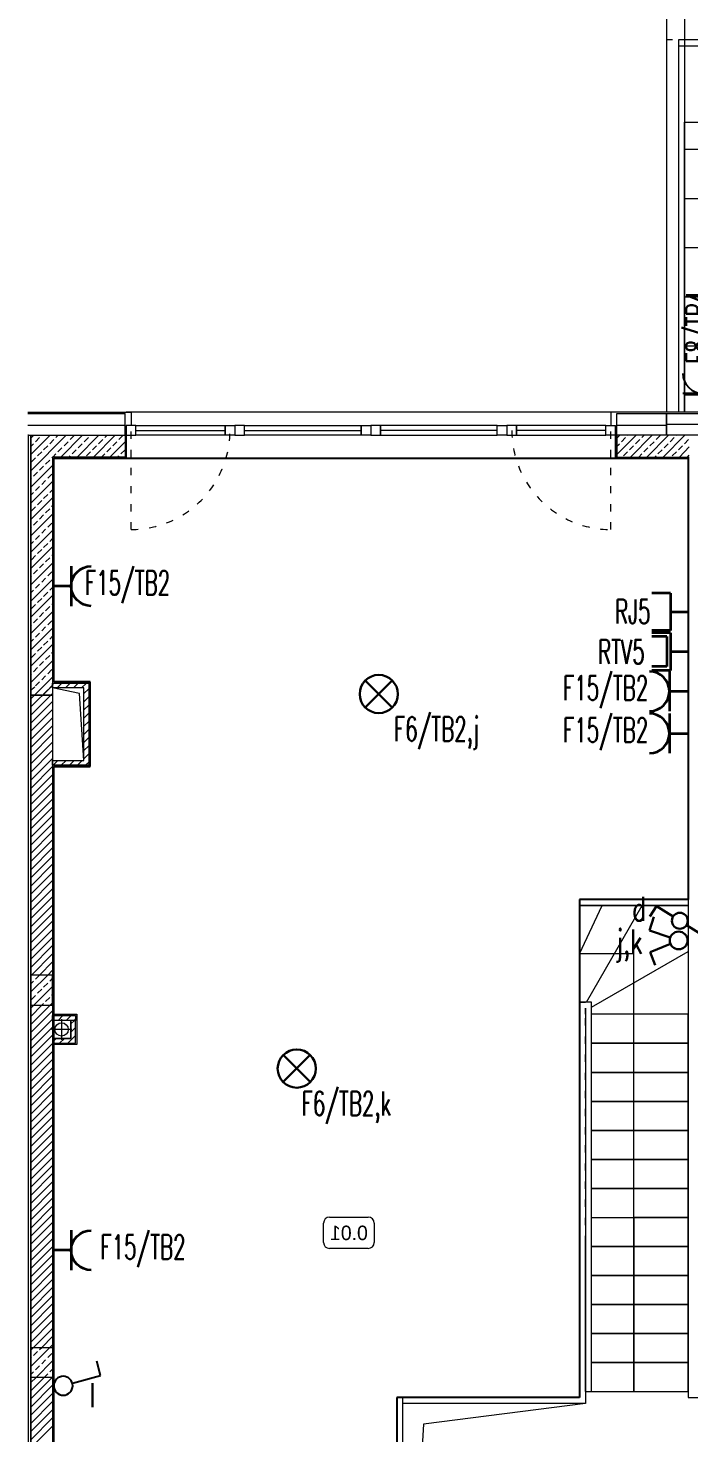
# Model space of a CAD drawing. Header units: millimetres. Extents: x 1780 to 154263, y -7240 to 17216.
# Drawn here: x 71889 to 72436, y 3462 to 4624 of the extents above; entities that cross this region are included whole.
import ezdxf
from ezdxf.enums import TextEntityAlignment as Align

# ---------------------------------------------------------------- set-up
doc = ezdxf.new("R2010")
doc.units = ezdxf.units.MM
doc.linetypes.add('ACAD_ISO03W100', pattern=[30, 12, -18])
for name, color, linetype, lineweight in [('2d_SX_gruba przekroje', 90, 'Continuous', 20), ('2d_SX_instalacje szkic - kanalizacja sanitarna', 44, 'Continuous', 5), ('2d_SX_oznaczenia', 40, 'Continuous', 0), ('2d_SX_przebicia', 96, 'Continuous', 13), ('2d_SX_stolarka okienna', 5, 'Continuous', 5), ('2d_SX_szraf', 251, 'Continuous', 0), ('2d_SX_warstwy', 181, 'Continuous', 9), ('2d_SX_widok', 10, 'Continuous', 9)]:
    doc.layers.add(name, color=color, linetype=linetype, lineweight=lineweight)
doc.layers.add('2d_SX_powierzchnia', color=251, linetype='Continuous', plot=False)
doc.layers.add('2d_SX_PZT_50% pow biol czynna', color=7, linetype='Continuous', lineweight=9, true_color=0x328217)
doc.layers.add('2d_SX_rewizja 18 września', color=210, linetype='Continuous')
doc.layers.add('60 instalacje elektryka', color=10, linetype='Continuous')
doc.styles.add('OPIS', font='simplex.shx', dxfattribs={"width": 0.7, "height": 4})
doc.styles.add('superhelix light', font='')
doc.styles.get('superhelix light').set_extended_font_data('Bahnschrift Light')
doc.linetypes.add('ZIGZAG', pattern='A,0.00254,-5.08,[131,ltypeshp.shx,S=5.08,R=0,X=-5.08,Y=0],-10.16,[131,ltypeshp.shx,S=5.08,R=180,X=5.08,Y=0],-5.08', length=20.32254)

# ---------------------------------------------------------------- blocks, each defined once
blk = doc.blocks.new('PDKLD 1 A')
at = {"layer": '2d_SX_gruba przekroje', "color": 8}
for p, q in [((77121.5, -13486), (77143, -13486)), ((77143, -13486), (77203, -13486)), ((77203, -13486), (77207, -13486)), ((77207, -13486), (77207, -13497)), ((77608, -13486), (77604, -13486)), ((77604, -13486), (77604, -13497)), ((77691, -13486), (77608, -13486)), ((77207, -13497), (77203, -13497)), ((77203, -13497), (77203, -13524)), ((77604, -13497), (77608, -13497)), ((77608, -13497), (77608, -13524)), ((77206.1, -13524), (77143, -13524)), ((77143, -13524), (77143, -13709)), ((77203, -13524), (77206.1, -13524)), ((77608, -13524), (77668, -13524)), ((77668, -13524), (77668, -14277)), ((77173, -13709), (77143, -13709)), ((77173, -13709), (77143, -13709)), ((77143, -13709), (77173, -13709)), ((77173, -13779), (77173, -13709)), ((77173, -13773), (77173, -13709)), ((77173, -13709), (77173, -13779)), ((77173, -13779), (77143, -13779)), ((77173, -13779), (77143, -13779)), ((77143, -13779), (77143, -13984)), ((77143, -13984), (77162, -13984)), ((77162, -13984), (77162, -13990)), ((77162, -13990), (77162, -14009)), ((77162, -14003), (77162, -14009)), ((77162, -14009), (77143, -14009)), ((77143, -14009), (77143, -14239)), ((77162, -14009), (77143, -14009)), ((77143, -14239), (77143, -14239)), ((77143, -14239), (77143, -14282)), ((77668, -14277), (77668, -14301)), ((77143, -14282), (77143, -14282)), ((77143, -14282), (77143, -14688)), ((77668, -14301), (77706, -14301))]:
    blk.add_line(p, q, dxfattribs=at)
at = {"layer": '2d_SX_instalacje szkic - kanalizacja sanitarna', "color": 8}
for p, q in [((77149.5, -13988), (77149.5, -14005)), ((77158, -13996.5), (77141, -13996.5))]:
    blk.add_line(p, q, dxfattribs=at)
blk.add_circle((77149.5, -13996.5), 5.5, dxfattribs=at)
at = {"layer": '2d_SX_oznaczenia', "color": 8, "ltscale": 0.5}
for p, q in [((77578, -13934), (77596.9, -13894)), ((77623, -13934), (77578, -13934)), ((77623, -14296), (77623, -13934)), ((77623, -14152), (77623, -14296))]:
    blk.add_line(p, q, dxfattribs=at)
at = {"layer": '2d_SX_oznaczenia', "color": 8}
for p, q in [((77371.3, -14151.7), (77403.3, -14151.7)), ((77366.3, -14172.7), (77366.3, -14156.7)), ((77408.3, -14156.7), (77408.3, -14172.7)), ((77403.3, -14177.7), (77371.3, -14177.7))]:
    blk.add_line(p, q, dxfattribs=at)
for centre, start, end in [((77371.3, -14156.7), 90, 180), ((77403.3, -14156.7), 0, 90), ((77371.3, -14172.7), 180, 270), ((77403.3, -14172.7), 270, 0)]:
    blk.add_arc(centre, 5, start, end, dxfattribs=at)
at = {"layer": '2d_SX_powierzchnia', "color": 8}
for p, q in [((77143, -13709), (77143, -13524)), ((77143, -13524), (77668, -13524)), ((77668, -13524), (77668, -13889)), ((77173, -13709), (77143, -13709)), ((77173, -13779), (77173, -13709)), ((77143, -14282), (77143, -13779)), ((77143, -13779), (77173, -13779)), ((77668, -13889), (77578, -13889)), ((77578, -13889), (77578, -14301)), ((77143, -14688), (77143, -14282)), ((77143, -14282), (77143, -14282)), ((77578, -14301), (77427, -14301)), ((77427, -14301), (77427, -14688))]:
    blk.add_line(p, q, dxfattribs=at)
at = {"layer": '2d_SX_przebicia', "color": 8}
for p, q in [((77164.3, -13718.6), (77142, -13714)), ((77168, -13714), (77142, -13714)), ((77142, -13714), (77142, -13774)), ((77168, -13774), (77164.3, -13718.6)), ((77168, -13774), (77168, -13714)), ((77142, -13774), (77168, -13774)), ((77157, -13989), (77142, -13989)), ((77142, -13989), (77142, -14004)), ((77157, -14004), (77157, -13989)), ((77142, -14004), (77157, -14004))]:
    blk.add_line(p, q, dxfattribs=at)
at = {"layer": '2d_SX_PZT_50% pow biol czynna', "color": 8}
for p, q in [((77665, -12895), (77665, -13246)), ((77665, -13246), (78435, -13246))]:
    blk.add_line(p, q, dxfattribs=at)
at = {"layer": '2d_SX_stolarka okienna', "color": 8, "linetype": 'ACAD_ISO03W100', "ltscale": 0.5}
for p, q in [((77207, -13583), (77207, -13501)), ((77604, -13583), (77604, -13501))]:
    blk.add_line(p, q, dxfattribs=at)
at = {"layer": '2d_SX_stolarka okienna', "color": 8}
for points in [[(77203, -13505), (77211, -13505), (77211, -13497), (77203, -13497), (77203, -13505)], [(77211, -13505), (77211, -13497), (77285, -13497), (77285, -13505)], [(77293, -13505), (77285, -13505), (77285, -13497), (77293, -13497), (77293, -13505)], [(77293, -13505), (77301, -13505), (77301, -13497), (77293, -13497), (77293, -13505)], [(77301, -13505), (77301, -13497), (77397.5, -13497), (77397.5, -13505)], [(77405.5, -13505), (77397.5, -13505), (77397.5, -13497), (77405.5, -13497), (77405.5, -13505)], [(77405.5, -13505), (77413.5, -13505), (77413.5, -13497), (77405.5, -13497), (77405.5, -13505)], [(77510, -13505), (77510, -13497), (77413.5, -13497), (77413.5, -13505)], [(77518, -13505), (77510, -13505), (77510, -13497), (77518, -13497), (77518, -13505)], [(77518, -13505), (77526, -13505), (77526, -13497), (77518, -13497), (77518, -13505)], [(77600, -13505), (77600, -13497), (77526, -13497), (77526, -13505)], [(77608, -13505), (77600, -13505), (77600, -13497), (77608, -13497), (77608, -13505)]]:
    blk.add_lwpolyline(points, close=True, dxfattribs=at)
for points in [[(77211, -13501), (77285, -13501)], [(77301, -13501), (77397.5, -13501)], [(77510, -13501), (77413.5, -13501)], [(77600, -13501), (77526, -13501)]]:
    blk.add_lwpolyline(points, dxfattribs=at)
at = {"layer": '2d_SX_stolarka okienna', "color": 8, "linetype": 'ACAD_ISO03W100', "ltscale": 0.5}
for centre, start, end in [((77206.8, -13500.9), 270.1168, 359.9514), ((77604.2, -13500.9), 180.0486, 269.8832)]:
    blk.add_arc(centre, 82.1, start, end, dxfattribs=at)
at = {"layer": '2d_SX_szraf', "color": 8, "linetype": 'Continuous'}
for p, q in [((77665, -13268.4), (78435, -13268.4)), ((77665, -13309.1), (78435, -13309.1)), ((77665, -13349.7), (78435, -13349.7)), ((77665, -13390.4), (78435, -13390.4)), ((77665, -13431), (78435, -13431)), ((77665, -13471.6), (78435, -13471.6)), ((77124, -13507.5), (77126.5, -13505)), ((77124, -13520.9), (77140, -13505)), ((77124, -13534.4), (77153.4, -13505)), ((77124, -13514.2), (77126.2, -13512)), ((77127.9, -13510.3), (77131.3, -13506.9)), ((77133, -13505.2), (77133.2, -13505)), ((77134.6, -13517), (77138, -13513.7)), ((77139.7, -13512), (77143.1, -13508.6)), ((77144.7, -13506.9), (77146.7, -13505)), ((77148.9, -13523), (77166.9, -13505)), ((77151.5, -13513.7), (77154.8, -13510.3)), ((77156.5, -13508.6), (77159.9, -13505.2)), ((77162.4, -13523), (77180.4, -13505)), ((77163.3, -13515.4), (77166.6, -13512)), ((77168.3, -13510.3), (77171.7, -13506.9)), ((77173.4, -13505.2), (77173.7, -13505)), ((77175.1, -13517), (77178.4, -13513.7)), ((77175.9, -13523), (77193.9, -13505)), ((77180.1, -13512), (77183.5, -13508.6)), ((77185.2, -13506.9), (77187.1, -13505)), ((77189.3, -13523), (77202, -13510.3)), ((77191.9, -13513.7), (77195.3, -13510.3)), ((77196.9, -13508.6), (77200.3, -13505.2)), ((77609, -13507.4), (77611.4, -13505)), ((77609, -13520.9), (77624.9, -13505)), ((77609, -13514.1), (77611.2, -13512)), ((77612.8, -13510.3), (77616.2, -13506.9)), ((77617.9, -13505.2), (77618.2, -13505)), ((77619.6, -13517), (77622.9, -13513.7)), ((77620.4, -13523), (77638.4, -13505)), ((77624.6, -13512), (77628, -13508.6)), ((77629.7, -13506.9), (77631.6, -13505)), ((77633.9, -13523), (77651.9, -13505)), ((77636.4, -13513.7), (77639.8, -13510.3)), ((77641.5, -13508.6), (77644.8, -13505.2)), ((77647.3, -13523), (77665.3, -13505)), ((77648.2, -13515.4), (77651.6, -13512)), ((77653.3, -13510.3), (77656.6, -13506.9)), ((77658.3, -13505.2), (77658.6, -13505)), ((77660, -13517), (77663.4, -13513.7)), ((77660.8, -13523), (77669, -13514.7)), ((77665, -13512), (77668.4, -13508.6)), ((77124.5, -13527.1), (77127.9, -13523.8)), ((77129.6, -13522.1), (77133, -13518.7)), ((77136.3, -13528.8), (77139.7, -13525.5)), ((77141.4, -13523.8), (77142, -13523.1)), ((77142.2, -13523), (77144.7, -13520.4)), ((77146.4, -13518.7), (77149.8, -13515.4)), ((77155.7, -13523), (77156.5, -13522.1)), ((77158.2, -13520.4), (77161.6, -13517)), ((77170, -13522.1), (77173.4, -13518.7)), ((77182.6, -13523), (77185.2, -13520.4)), ((77186.8, -13518.7), (77190.2, -13515.4)), ((77196.1, -13523), (77196.9, -13522.1)), ((77198.6, -13520.4), (77202, -13517)), ((77614.5, -13522.1), (77617.9, -13518.7)), ((77627.1, -13523), (77629.7, -13520.4)), ((77631.4, -13518.7), (77634.7, -13515.4)), ((77640.6, -13523), (77641.5, -13522.1)), ((77643.1, -13520.4), (77646.5, -13517)), ((77654.9, -13522.1), (77658.3, -13518.7)), ((77667.5, -13523), (77669, -13521.5)), ((77124, -13547.9), (77142, -13529.9)), ((77126.2, -13538.9), (77129.6, -13535.6)), ((77131.3, -13533.9), (77134.6, -13530.5)), ((77138, -13540.6), (77141.4, -13537.2)), ((77124, -13541.1), (77124.5, -13540.6)), ((77124, -13561.3), (77142, -13543.3)), ((77127.9, -13550.7), (77131.3, -13547.3)), ((77133, -13545.7), (77136.3, -13542.3)), ((77124, -13554.6), (77126.2, -13552.4)), ((77124, -13574.8), (77142, -13556.8)), ((77129.6, -13562.5), (77133, -13559.1)), ((77134.6, -13557.4), (77138, -13554.1)), ((77139.7, -13552.4), (77142, -13550.1)), ((77124, -13588.3), (77142, -13570.3)), ((77124.5, -13567.5), (77127.9, -13564.2)), ((77131.3, -13574.3), (77134.6, -13570.9)), ((77136.3, -13569.2), (77139.7, -13565.9)), ((77141.4, -13564.2), (77142, -13563.5)), ((77124, -13581.5), (77124.5, -13581)), ((77124, -13601.7), (77142, -13583.7)), ((77126.2, -13579.3), (77129.6, -13576)), ((77133, -13586.1), (77136.3, -13582.7)), ((77138, -13581), (77141.4, -13577.7)), ((77124, -13595), (77126.2, -13592.8)), ((77127.9, -13591.1), (77131.3, -13587.8)), ((77134.6, -13597.9), (77138, -13594.5)), ((77139.7, -13592.8), (77142, -13590.5)), ((77124, -13615.2), (77142, -13597.2)), ((77124.5, -13608), (77127.9, -13604.6)), ((77129.6, -13602.9), (77133, -13599.5)), ((77136.3, -13609.6), (77139.7, -13606.3)), ((77141.4, -13604.6), (77142, -13604)), ((77124, -13628.7), (77142, -13610.7)), ((77126.2, -13619.7), (77129.6, -13616.4)), ((77131.3, -13614.7), (77134.6, -13611.3)), ((77138, -13621.4), (77141.4, -13618.1)), ((77124, -13622), (77124.5, -13621.4)), ((77124, -13642.2), (77142, -13624.2)), ((77127.9, -13631.5), (77131.3, -13628.2)), ((77133, -13626.5), (77136.3, -13623.1)), ((77139.7, -13633.2), (77142, -13630.9)), ((77124, -13635.4), (77126.2, -13633.2)), ((77124, -13655.6), (77142, -13637.6)), ((77129.6, -13643.3), (77133, -13640)), ((77134.6, -13638.3), (77138, -13634.9)), ((77124, -13669.1), (77142, -13651.1)), ((77124.5, -13648.4), (77127.9, -13645)), ((77131.3, -13655.1), (77134.6, -13651.7)), ((77136.3, -13650.1), (77139.7, -13646.7)), ((77141.4, -13645), (77142, -13644.4)), ((77124, -13662.4), (77124.5, -13661.8)), ((77124, -13682.6), (77142, -13664.6)), ((77126.2, -13660.2), (77129.6, -13656.8)), ((77133, -13666.9), (77136.3, -13663.5)), ((77138, -13661.8), (77141.4, -13658.5)), ((77124, -13675.8), (77126.2, -13673.6)), ((77127.9, -13671.9), (77131.3, -13668.6)), ((77134.6, -13678.7), (77138, -13675.3)), ((77139.7, -13673.6), (77142, -13671.3)), ((77124, -13696), (77142, -13678)), ((77124.5, -13688.8), (77127.9, -13685.4)), ((77129.6, -13683.7), (77133, -13680.4)), ((77136.3, -13690.5), (77139.7, -13687.1)), ((77141.4, -13685.4), (77142, -13684.8)), ((77124, -13709.5), (77142, -13691.5)), ((77126.2, -13700.6), (77129.6, -13697.2)), ((77131.3, -13695.5), (77134.6, -13692.2)), ((77138, -13702.3), (77141.4, -13698.9)), ((77124, -13702.8), (77124.5, -13702.3)), ((77127, -13720), (77142, -13705)), ((77127.9, -13712.4), (77131.3, -13709)), ((77133, -13707.3), (77136.3, -13703.9)), ((77139.7, -13714), (77142, -13711.7)), ((77142, -13711), (77143.1, -13710)), ((77145.8, -13714), (77149.8, -13710)), ((77152.6, -13714), (77156.6, -13710)), ((77159.3, -13714), (77163.3, -13710)), ((77166, -13714), (77170, -13710)), ((77124, -13716.2), (77127.3, -13713)), ((77124, -13723), (77134, -13713)), ((77124, -13729.7), (77140.8, -13713)), ((77124, -13716.2), (77126.2, -13714)), ((77124, -13736.5), (77142, -13718.5)), ((77134.6, -13719.1), (77138, -13715.7)), ((77140.5, -13720), (77142, -13718.5)), ((77168, -13718.7), (77172, -13714.7)), ((77168, -13725.5), (77172, -13721.5)), ((77124, -13743.2), (77142, -13725.2)), ((77124, -13749.9), (77142, -13731.9)), ((77168, -13732.2), (77172, -13728.2)), ((77168, -13738.9), (77172, -13734.9)), ((77124, -13756.7), (77142, -13738.7)), ((77124, -13763.4), (77142, -13745.4)), ((77168, -13745.7), (77172, -13741.7)), ((77124, -13770.1), (77142, -13752.1)), ((77124, -13776.9), (77142, -13758.9)), ((77168, -13752.4), (77172, -13748.4)), ((77168, -13759.1), (77172, -13755.1)), ((77124, -13783.6), (77142, -13765.6)), ((77168, -13765.9), (77172, -13761.9)), ((77168, -13772.6), (77172, -13768.6)), ((77124, -13790.3), (77142, -13772.3)), ((77124, -13797.1), (77142, -13779.1)), ((77142.4, -13778), (77146.4, -13774)), ((77149.2, -13778), (77153.2, -13774)), ((77155.9, -13778), (77159.9, -13774)), ((77162.6, -13778), (77166.6, -13774)), ((77169.4, -13778), (77172, -13775.3)), ((77124, -13803.8), (77142, -13785.8)), ((77124, -13810.5), (77142, -13792.5)), ((77124, -13817.3), (77142, -13799.3)), ((77124, -13824), (77142, -13806)), ((77124, -13830.7), (77142, -13812.7)), ((77124, -13837.5), (77142, -13819.5)), ((77124, -13844.2), (77142, -13826.2)), ((77124, -13850.9), (77142, -13832.9)), ((77124, -13857.7), (77142, -13839.7)), ((77124, -13864.4), (77142, -13846.4)), ((77124, -13871.2), (77142, -13853.2)), ((77124, -13877.9), (77142, -13859.9)), ((77124, -13884.6), (77142, -13866.6)), ((77124, -13891.4), (77142, -13873.4)), ((77124, -13898.1), (77142, -13880.1)), ((77124, -13904.8), (77142, -13886.8)), ((77124, -13911.6), (77142, -13893.6)), ((77124, -13918.3), (77142, -13900.3)), ((77124, -13925), (77142, -13907)), ((77124, -13931.8), (77142, -13913.8)), ((77124, -13938.5), (77142, -13920.5)), ((77124, -13945.2), (77142, -13927.2)), ((77124.5, -13951.5), (77142, -13934)), ((77131.3, -13951.5), (77142, -13940.7)), ((77124, -13952), (77124.5, -13951.5)), ((77124, -13965.4), (77138, -13951.5)), ((77124, -13958.7), (77126.2, -13956.5)), ((77127.9, -13954.8), (77131.3, -13951.5)), ((77138, -13951.5), (77142, -13947.4)), ((77139.7, -13956.5), (77142, -13954.2)), ((77126.5, -13976.5), (77142, -13960.9)), ((77129.6, -13966.6), (77133, -13963.2)), ((77134.6, -13961.6), (77138, -13958.2)), ((77141.4, -13968.3), (77142, -13967.7)), ((77124, -13978.9), (77126.5, -13976.5)), ((77124, -13985.7), (77133.2, -13976.5)), ((77124, -13992.4), (77139.9, -13976.5)), ((77124.5, -13971.7), (77127.9, -13968.3)), ((77133.2, -13976.5), (77134.6, -13975)), ((77136.3, -13973.3), (77139.7, -13970)), ((77139.9, -13976.5), (77142, -13974.4)), ((77124, -13999.1), (77142, -13981.1)), ((77124, -14005.9), (77142, -13987.9)), ((77142, -13986.8), (77143.9, -13985)), ((77146.6, -13989), (77150.6, -13985)), ((77153.4, -13989), (77157.4, -13985)), ((77157, -13992), (77160.1, -13989)), ((77160.1, -13989), (77161, -13988)), ((77124, -14012.6), (77142, -13994.6)), ((77124, -14019.3), (77142, -14001.3)), ((77154.6, -14008), (77161, -14001.5)), ((77157, -13998.8), (77161, -13994.8)), ((77124, -14026.1), (77142, -14008.1)), ((77142, -14007), (77145.1, -14004)), ((77147.8, -14008), (77151.8, -14004)), ((77124, -14032.8), (77142, -14014.8)), ((77124, -14039.5), (77142, -14021.5)), ((77124, -14046.3), (77142, -14028.3)), ((77124, -14053), (77142, -14035)), ((77124, -14059.7), (77142, -14041.7)), ((77124, -14066.5), (77142, -14048.5)), ((77124, -14073.2), (77142, -14055.2)), ((77124, -14079.9), (77142, -14061.9)), ((77124, -14086.7), (77142, -14068.7)), ((77124, -14093.4), (77142, -14075.4)), ((77124, -14100.2), (77142, -14082.2)), ((77124, -14106.9), (77142, -14088.9)), ((77124, -14113.6), (77142, -14095.6)), ((77124, -14120.4), (77142, -14102.4)), ((77124, -14127.1), (77142, -14109.1)), ((77124, -14133.8), (77142, -14115.8)), ((77124, -14140.6), (77142, -14122.6)), ((77124, -14147.3), (77142, -14129.3)), ((77124, -14154), (77142, -14136)), ((77124, -14160.8), (77142, -14142.8)), ((77124, -14167.5), (77142, -14149.5)), ((77124, -14174.2), (77142, -14156.2)), ((77124, -14181), (77142, -14163)), ((77124, -14187.7), (77142, -14169.7)), ((77124, -14194.4), (77142, -14176.4)), ((77124, -14201.2), (77142, -14183.2)), ((77124, -14207.9), (77142, -14189.9)), ((77124, -14214.6), (77142, -14196.6)), ((77124, -14221.4), (77142, -14203.4)), ((77124, -14228.1), (77142, -14210.1)), ((77124, -14234.9), (77142, -14216.9)), ((77124, -14241.6), (77142, -14223.6)), ((77124, -14248.3), (77142, -14230.3)), ((77124, -14255.1), (77142, -14237.1)), ((77126.3, -14259.5), (77142, -14243.8)), ((77133.1, -14259.5), (77142, -14250.5)), ((77139.8, -14259.5), (77142, -14257.3)), ((77124, -14261.8), (77126.3, -14259.5)), ((77124, -14275.3), (77139.8, -14259.5)), ((77124, -14268.5), (77124.5, -14268)), ((77126.2, -14266.3), (77129.6, -14263)), ((77131.3, -14261.3), (77133.1, -14259.5)), ((77133, -14273.1), (77136.3, -14269.7)), ((77138, -14268), (77141.4, -14264.6)), ((77124, -14282), (77126.2, -14279.8)), ((77127.9, -14278.1), (77131.3, -14274.7)), ((77128.3, -14284.5), (77142, -14270.7)), ((77135, -14284.5), (77138, -14281.5)), ((77139.7, -14279.8), (77142, -14277.5)), ((77124, -14288.7), (77128.3, -14284.5)), ((77124, -14295.5), (77135, -14284.5)), ((77124, -14302.2), (77141.8, -14284.5)), ((77124, -14308.9), (77142, -14290.9)), ((77141.8, -14284.5), (77142, -14284.2)), ((77124, -14315.7), (77142, -14297.7)), ((77124, -14322.4), (77142, -14304.4)), ((77124, -14329.1), (77142, -14311.1)), ((77124, -14335.9), (77142, -14317.9)), ((77124, -14342.6), (77142, -14324.6))]:
    blk.add_line(p, q, dxfattribs=at)
at = {"layer": '2d_SX_szraf', "color": 8, "linetype": 'ZIGZAG'}
for p, q in [((77202, -13497), (77121.5, -13497)), ((77202, -13505), (77202, -13497)), ((77650, -13497), (77609, -13497)), ((77691, -13496), (77650, -13496))]:
    blk.add_line(p, q, dxfattribs=at)
at = {"layer": '2d_SX_warstwy', "color": 8}
for p, q in [((77202, -13487), (77121.5, -13487)), ((77121.5, -13487), (77202, -13487)), ((77202, -13505), (77202, -13487)), ((77609, -13505), (77609, -13487)), ((77609, -13487), (77650, -13487)), ((77650, -13487), (77650, -13505)), ((77650, -13505), (77650, -13487)), ((77650, -13487), (77691, -13487)), ((77122, -13505), (77121.5, -13505)), ((77122, -14707), (77122, -13505)), ((77122, -13505), (77124, -13505)), ((77124, -13505), (77124, -14707)), ((77124, -13720), (77124, -13505)), ((77124, -13505), (77202, -13505)), ((77124, -14707), (77124, -13505)), ((77124, -13505), (77124, -13505)), ((77124, -13505), (77124, -13720)), ((77202, -13505), (77202, -13523)), ((77669, -13505), (77609, -13505)), ((77609, -13505), (77609, -13523)), ((77650, -13505), (77609, -13505)), ((77691, -13505), (77650, -13505)), ((77202, -13523), (77142, -13523)), ((77142, -13523), (77142, -13720)), ((77609, -13523), (77669, -13523)), ((77142, -13714), (77142, -13710)), ((77142, -13710), (77172, -13710)), ((77172, -13710), (77172, -13778)), ((77142, -13720), (77124, -13720)), ((77124, -13720), (77142, -13720)), ((77168, -13714), (77142, -13714)), ((77142, -13720), (77142, -14281)), ((77168, -13774), (77168, -13714)), ((77142, -13778), (77142, -13774)), ((77142, -13774), (77168, -13774)), ((77168, -13778), (77142, -13778)), ((77172, -13778), (77168, -13778)), ((77142, -13951.5), (77124, -13951.5)), ((77124, -13951.5), (77124, -13976.5)), ((77142, -13976.5), (77142, -13951.5)), ((77124, -13976.5), (77142, -13976.5)), ((77142, -13985), (77161, -13985)), ((77142, -13989), (77142, -13985)), ((77157, -13989), (77142, -13989)), ((77161, -13989), (77157, -13989)), ((77157, -13989), (77157, -14004)), ((77161, -13989), (77157, -13989)), ((77157, -13989), (77157, -13989)), ((77161, -13985), (77161, -13989)), ((77161, -14008), (77161, -13989)), ((77157, -14004), (77142, -14004)), ((77142, -14004), (77142, -14008)), ((77142, -14008), (77161, -14008)), ((77124, -14284.5), (77124, -14259.5)), ((77124, -14259.5), (77142, -14259.5)), ((77142, -14259.5), (77142, -14284.5)), ((77142, -14281), (77142, -14281)), ((77142, -14281), (77142, -14689)), ((77142, -14284.5), (77124, -14284.5))]:
    blk.add_line(p, q, dxfattribs=at)
at = {"layer": '2d_SX_widok', "color": 8, "ltscale": 0.5}
for p, q in [((77650, -12880), (77650, -13486)), ((77665, -12895), (77665, -13246)), ((78440, -13183), (77660, -13183)), ((77660, -13183), (77660, -13486)), ((77665, -13246), (78435, -13246)), ((77665, -13486), (77665, -13246)), ((77665, -13246), (78435, -13246)), ((77608, -13486), (77203, -13486)), ((78435, -13486), (77665, -13486)), ((77203, -13497), (77203, -13524)), ((77608, -13524), (77608, -13497)), ((77203, -13524), (77608, -13524)), ((77578, -13894), (77578, -13889)), ((77578, -13889), (77668, -13889)), ((77668, -13894), (77578, -13894)), ((77578, -13984), (77578, -13894)), ((77578, -13894), (77668, -13894)), ((77583.8, -13974), (77630, -13894)), ((77668, -13889), (77668, -13894)), ((77668, -13894), (77668, -13984)), ((77588, -13978.2), (77668, -13932)), ((77578, -14301), (77578, -13974)), ((77578, -13974), (77583, -13974)), ((77588, -13974), (77578, -13974)), ((77583, -13979), (77583, -14301)), ((77588, -13984), (77588, -13974)), ((77578, -13984), (77578, -14008)), ((77588, -14170.6), (77588, -13984)), ((77668, -13984), (77588, -13984)), ((77668, -13984), (77588, -13984)), ((77668, -14008), (77668, -13984)), ((77578, -14008), (77578, -14032)), ((77668, -14008), (77588, -14008)), ((77588, -14008), (77668, -14008)), ((77668, -14032), (77668, -14008)), ((77578, -14032), (77578, -14056)), ((77668, -14032), (77588, -14032)), ((77588, -14032), (77668, -14032)), ((77668, -14056), (77668, -14032)), ((77578, -14056), (77578, -14080)), ((77668, -14056), (77588, -14056)), ((77588, -14056), (77668, -14056)), ((77668, -14080), (77668, -14056)), ((77578, -14080), (77578, -14104)), ((77668, -14080), (77588, -14080)), ((77588, -14080), (77668, -14080)), ((77668, -14104), (77668, -14080)), ((77578, -14104), (77578, -14128)), ((77668, -14104), (77588, -14104)), ((77588, -14104), (77668, -14104)), ((77668, -14128), (77668, -14104)), ((77578, -14128), (77578, -14152)), ((77578, -14152.8), (77578, -14128.8)), ((77588, -14128), (77668, -14128)), ((77668, -14128), (77588, -14128)), ((77668, -14152), (77668, -14128)), ((77588, -14152), (77668, -14152)), ((77668, -14152), (77623, -14152)), ((77668, -14176), (77668, -14152)), ((77578, -14176), (77578, -14200)), ((77578, -14176), (77578, -14176)), ((77578, -14176), (77578, -14176)), ((77583, -14296), (77583, -14173.3)), ((77588, -14296), (77588, -14170.6)), ((77668, -14176), (77588, -14176)), ((77588, -14176), (77668, -14176)), ((77668, -14200), (77668, -14176)), ((77578, -14200), (77578, -14224)), ((77588, -14200), (77668, -14200)), ((77668, -14200), (77588, -14200)), ((77668, -14224), (77668, -14200)), ((77578, -14224), (77578, -14248)), ((77668, -14224), (77588, -14224)), ((77588, -14224), (77668, -14224)), ((77668, -14248), (77668, -14224)), ((77578, -14248), (77578, -14272)), ((77668, -14248), (77588, -14248)), ((77588, -14248), (77668, -14248)), ((77668, -14272), (77668, -14248)), ((77578, -14272), (77578, -14296)), ((77668, -14272), (77588, -14272)), ((77588, -14272), (77668, -14272)), ((77668, -14296), (77668, -14272)), ((77432, -14301), (77427, -14301)), ((77427, -14301), (77427, -14708)), ((77578, -14301), (77427, -14301)), ((77427, -14301), (77427, -14688)), ((77432, -14708), (77432, -14301)), ((77432, -14306), (77432, -14301)), ((77432, -14301), (77578, -14301)), ((77578, -14296), (77578, -14301)), ((77583, -14296), (77588, -14296)), ((77583, -14296), (77668, -14296)), ((77583, -14301), (77583, -14306)), ((77583, -14306), (77432, -14306)), ((77583, -14306), (77449, -14322.9)), ((77449, -14322.9), (77427, -14708))]:
    blk.add_line(p, q, dxfattribs=at)
at = {"layer": '2d_SX_widok', "color": 8}
for p, q in [((77665, -12895), (77665, -13486)), ((78440, -13178), (77660, -13178)), ((77660, -13178), (77660, -13486))]:
    blk.add_line(p, q, dxfattribs=at)
at = {"layer": '2d_SX_widok', "color": 8, "linetype": 'ACAD_ISO03W100', "ltscale": 0.5}
for p, q in [((78450, -13178), (77650, -13178)), ((78450, -13178), (77650, -13178)), ((77650, -13178), (77650, -13486)), ((78450, -13178), (77650, -13178)), ((77583, -13984), (77583, -13979)), ((77583, -14173.3), (77583, -13984)), ((77578, -14152.8), (77578, -14176))]:
    blk.add_line(p, q, dxfattribs=at)
at = {"layer": '2d_SX_oznaczenia', "color": 8, "style": 'superhelix light', "text_generation_flag": 4}
for p in [(78013.7, -13848.8), (78242.4, -14015.6), (77387.3, -14164.7)]:
    blk.add_attdef('NUMER', text='', height=12, rotation=180, dxfattribs=at).set_placement(p, align=Align.MIDDLE_CENTER)
blk = doc.blocks.new('lampa1')
at = {"layer": '60 instalacje elektryka', "lineweight": 30}
for p, q in [((2045.4, 2946.7), (2067.7, 2924.4)), ((2067.7, 2946.7), (2045.4, 2924.4))]:
    blk.add_line(p, q, dxfattribs=at)
blk.add_circle((2056.6, 2935.6), 15.8, dxfattribs=at)
blk = doc.blocks.new('wyl jednbieg')
at = {"layer": '60 instalacje elektryka', "lineweight": 30}
for p, q in [((2059.8, 3882.8), (2066.3, 3897.4)), ((2066.3, 3897.4), (2075.7, 3893.3))]:
    blk.add_line(p, q, dxfattribs=at)
blk.add_circle((2057.2, 3876.9), 6.45, dxfattribs=at)
blk = doc.blocks.new('schodowy')
blk.add_blockref('wyl jednbieg', (82.3, 4.2))
at = {"rotation": 180}
blk.add_blockref('wyl jednbieg', (4196.7, 7758), dxfattribs=at)
blk = doc.blocks.new('swiecznikowy')
at = {"layer": '60 instalacje elektryka', "lineweight": 30}
for p, q in [((2664.24, 2089), (2665.41, 2097.95)), ((2678.19, 2087.04), (2664.24, 2089)), ((2679.06, 2083.14), (2667.28, 2075.42)), ((2667.28, 2075.42), (2672.16, 2067.82))]:
    blk.add_line(p, q, dxfattribs=at)
blk.add_circle((2683.81, 2086.25), 5.68, dxfattribs=at)
blk.add_circle((2683.81, 2086.25), 5.68, dxfattribs=at)
blk = doc.blocks.new('jednobiegunowy')
at = {"layer": '60 instalacje elektryka'}
for p, q in [((2190.56, 2793.4), (2200.02, 2802.78)), ((2200.02, 2802.78), (2204.88, 2797.97))]:
    blk.add_line(p, q, dxfattribs=at)
blk.add_circle((2187.5, 2790.37), 4.3, dxfattribs=at)
blk = doc.blocks.new('RTV')
at = {"layer": '60 instalacje elektryka', "lineweight": 35}
for p, q in [((3030.85, 2534.74), (3019.1, 2534.74)), ((3028.39, 2532.39), (3019.1, 2532.39)), ((3028.39, 2532.39), (3028.39, 2513.58)), ((3030.85, 2534.74), (3030.85, 2511.24)), ((3030.85, 2522.99), (3041.84, 2522.99)), ((3028.39, 2513.58), (3019.1, 2513.58)), ((3030.85, 2511.24), (3019.1, 2511.24))]:
    blk.add_line(p, q, dxfattribs=at)
blk = doc.blocks.new('RJ')
at = {"layer": '60 instalacje elektryka', "lineweight": 35}
for p, q in [((3030.85, 2559.64), (3019.1, 2559.64)), ((3030.85, 2559.64), (3030.85, 2536.13)), ((3030.85, 2547.89), (3041.84, 2547.89)), ((3030.85, 2536.13), (3019.1, 2536.13))]:
    blk.add_line(p, q, dxfattribs=at)
blk = doc.blocks.new('gniazdo')
at = {"layer": '60 instalacje elektryka', "lineweight": 35}
for p, q in [((1911.13, 1039.39), (1911.13, 1043.76)), ((1911.13, 1041.58), (1909.09, 1041.58))]:
    blk.add_line(p, q, dxfattribs=at)
blk.add_arc((1913.32, 1041.58), 2.18, 90, 270, dxfattribs=at)
blk = doc.blocks.new('gniazdo IP44')
at = {"layer": '60 instalacje elektryka'}
h = blk.add_hatch(color=256, dxfattribs=at)
h.dxf.hatch_style = 1
edge = h.paths.add_edge_path()
edge.add_arc((1758.9, 20893.4), 2.87, 0, 360)
at = {"layer": '60 instalacje elektryka', "lineweight": 25}
for p, q in [((1775.4, 20879.6), (1742.4, 20879.6)), ((1758.9, 20879.6), (1758.9, 20864.2))]:
    blk.add_line(p, q, dxfattribs=at)
at = {"layer": '60 instalacje elektryka'}
blk.add_circle((1758.9, 20893.4), 2.87, dxfattribs=at)
at = {"layer": '60 instalacje elektryka', "lineweight": 25}
blk.add_arc((1758.9, 20896.1), 16.5, 180, 0, dxfattribs=at)

msp = doc.modelspace()

# ---------------------------------------------------------------- block references
at = {"layer": '2d_SX_rewizja 18 września'}
ref = msp.add_blockref('PDKLD 1 A', (-5232.3, 17792.1), dxfattribs=at)
ref.add_attrib('NUMER', '0.01', dxfattribs={"layer": '2d_SX_oznaczenia', "color": 8, "height": 12, "rotation": 180, "style": 'superhelix light', "text_generation_flag": 4}).set_placement((72155, 3627.3), align=Align.MIDDLE_CENTER)
at = {"layer": '60 instalacje elektryka'}
msp.add_blockref('gniazdo IP44', (70689, -16557.9), dxfattribs=at)
for name, p, xscale, yscale, zscale, rotation in [('gniazdo', (57484.2, 12032.7), -7.556206694400001, 7.556206694400001, 7.556206694400001, 180.0000000031596), ('gniazdo', (86861.2, 11945.7), 7.556206694400001, 7.556206694400001, 7.556206694400001, 180.0000000031594), ('lampa1', (69240.9, 6131.9), 1.0011, 1.0011, 1.0011, 270.0000000031596), ('gniazdo', (86861.2, 11910.9), 7.556206694400001, 7.556206694400001, 7.556206694400001, 180.0000000031594), ('schodowy', (68418.5, 5957.2), -1.01853555804, 1.01853555804, 1.01853555804, 213.8136520159336), ('swiecznikowy', (68497.7, 1878.8), 1.296, 1.296, 1.296, 348.9999454523489), ('lampa1', (69173, 5822.1), 1.0011, 1.0011, 1.0011, 270.0000000031596), ('gniazdo', (57484.2, 11483.3), -7.556206694400001, 7.556206694400001, 7.556206694400001, 180.0000000031596), ('jednobiegunowy', (65535.7, 2596), -1.818212235840003, 1.818212235840003, 1.818212235840003, 239.9740348283134)]:
    msp.add_blockref(name, p, dxfattribs=dict(at, xscale=xscale, yscale=yscale, zscale=zscale, rotation=rotation))
at = {"layer": '60 instalacje elektryka', "xscale": 1.32, "yscale": 1.32, "zscale": 1.32}
for name in ['RJ', 'RTV']:
    msp.add_blockref(name, (68420.5, 777.8), dxfattribs=at)

# ---------------------------------------------------------------- texts
at = {"layer": '60 instalacje elektryka', "lineweight": 15, "char_height": 20, "style": 'OPIS'}
for s, insert, width, attachment_point, rotation in [('\\pxql;{\\W0.6;F8/TB4}', (72434, 4346.3), 74.857, 1, 90), ('\\pxql;{\\W0.6;F15/TB2}', (72011.4, 4175), 74.857, 3, 0), ('\\pxql;{\\W0.6;RJ5}', (72375.3, 4151.3), 22.183, 1, 0), ('\\pxql;{\\W0.6;RTV5}', (72361.2, 4118), 22.183, 1, 0), ('\\pxql;{\\W0.6;F15/TB2}', (72332.3, 4088.1), 22.183, 1, 0), ('\\pxql;{\\W0.6;F6/TB2,j}', (72192.3, 4054.1), 22.183, 1, 0), ('\\pxql;{\\W0.6;F15/TB2}', (72332.3, 4053.3), 22.183, 1, 0), ('\\pxql;{\\W0.6;F6/TB2,k}', (72115.9, 3744.3), 22.183, 1, 0), ('\\pxql;{\\W0.6;F15/TB2}', (72024.2, 3625.6), 74.857, 3, 0)]:
    msp.add_mtext(s, dxfattribs=dict(at, insert=insert, width=width, attachment_point=attachment_point, rotation=rotation))
at = {"layer": '60 instalacje elektryka', "lineweight": 20, "char_height": 20, "width": 8.2, "attachment_point": 9, "rotation": 0, "style": 'OPIS'}
for s, insert in [('\\pxqr;d', (72400.9, 3885.3)), ('\\pxqr;j,k', (72398.1, 3851.5)), ('\\pxqr;l', (71945.3, 3483))]:
    msp.add_mtext(s, dxfattribs=dict(at, insert=insert))

doc.saveas('drawing.dxf')
